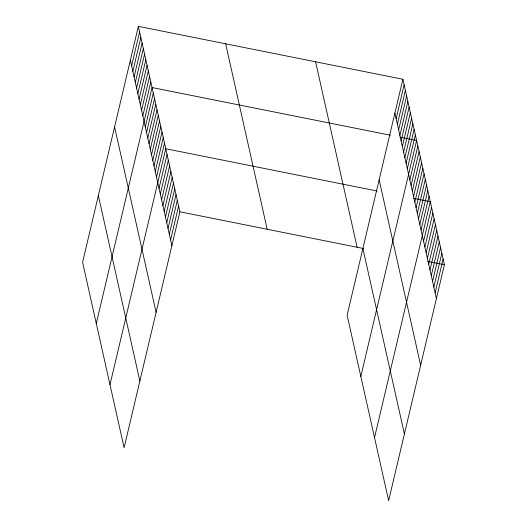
<?xml version="1.0" encoding="UTF-8"?>
<svg xmlns="http://www.w3.org/2000/svg" width="527" height="527" viewBox="0 0 527 527"><rect width="100%" height="100%" fill="white"/><g stroke="black" fill="none" stroke-linecap="round" stroke-linejoin="round"><path stroke-width="0.79" d="M138.357 26.35L82.587 262.294L124.102 447.733L179.878 211.788L138.357 26.35L402.898 79.267L444.413 264.706L388.643 500.65L347.122 315.212L402.898 79.267M131.598 65.783L139.602 31.916M132.844 71.343L140.847 37.476M134.089 76.909L142.099 43.043M135.334 82.469L143.344 48.603M136.579 88.035L144.589 54.169M137.824 93.595L145.834 59.729M139.069 99.162L147.079 65.295M140.32 104.721L148.324 70.855M141.565 110.288L149.569 76.422M142.81 115.848L150.814 81.981M96.283 323.486L152.059 87.548L390.408 135.222M145.3 126.974L153.304 93.108M146.546 132.54L154.549 98.674M147.791 138.1L155.794 104.234M149.036 143.667L157.039 109.8M150.281 149.227L158.284 115.36M151.526 154.793L159.536 120.927M152.771 160.353L160.781 126.487M154.016 165.919L162.026 132.053M155.261 171.479L163.271 137.613M156.506 177.046L164.516 143.179M109.985 384.684L165.761 148.739L377.128 191.024M159.035 188.343L167.046 154.47M160.32 194.074L168.33 160.201M161.605 199.805L169.608 165.933M162.889 205.537L170.893 171.67M164.174 211.268L172.177 177.401M165.452 216.999L173.462 183.132M166.736 222.73L174.747 188.864M168.021 228.461L176.025 194.595M169.305 234.192L177.309 200.326M170.59 239.93L178.594 206.057M396.139 118.7L404.143 84.834M397.384 124.267L405.388 90.394M398.629 129.826L406.633 95.96M399.874 135.393L407.878 101.52M401.119 140.953L409.123 107.086M402.364 146.519L410.368 112.646M403.61 152.079L411.613 118.213M404.855 157.645L412.865 123.773M406.1 163.205L414.11 129.339M407.345 168.772L415.355 134.899M360.824 376.403L416.6 140.465L399.934 137.132M409.835 179.898L417.845 146.025M411.086 185.458L419.09 151.592M412.331 191.024L420.335 157.151M413.576 196.584L421.58 162.718M414.821 202.151L422.825 168.278M416.066 207.71L424.07 173.844M417.312 213.277L425.315 179.404M418.557 218.837L426.56 184.97M419.802 224.403L427.805 190.53M421.047 229.963L429.05 196.097M374.526 437.601L430.302 201.657L413.636 198.323M423.576 241.261L431.58 207.388M424.861 246.992L432.865 213.125M426.145 252.723L434.149 218.857M427.423 258.454L435.434 224.588M428.708 264.185L436.718 230.319M429.992 269.916L437.996 236.05M431.277 275.647L439.281 241.781M432.562 281.378L440.565 247.512M433.84 287.116L441.85 253.243M435.124 292.847L443.135 258.974M179.878 211.788L363.465 248.513M427.746 261.372L444.413 264.706M394.894 113.134L436.409 298.578M379.13 179.819L420.645 365.264M362.886 248.527L404.407 433.965M315.601 61.804L357.115 247.242M225.655 43.813L267.176 229.252M130.353 60.216L171.868 245.661M114.59 126.902L156.104 312.34M98.351 195.609L139.866 381.047"/></g></svg>
